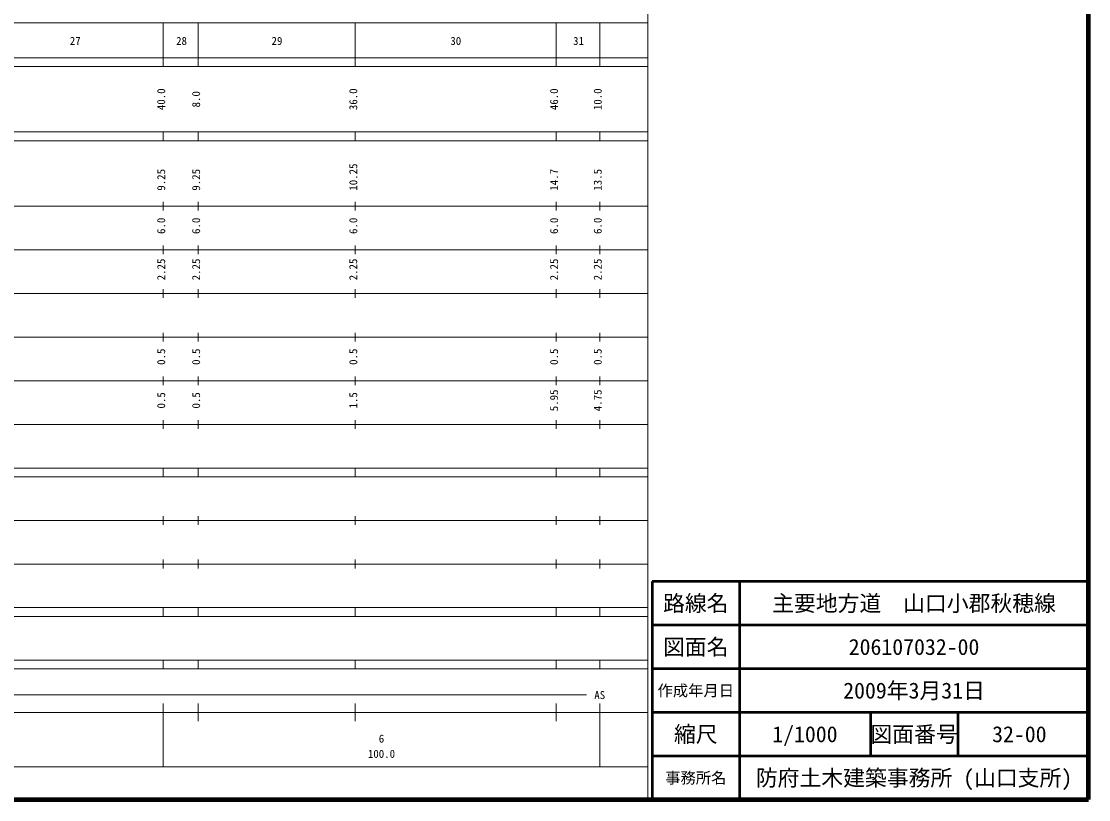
# Model space of a CAD drawing. Units: millimetres, scale not verified. Extents: x 40000 to 680000, y 20000 to 380000.
# Drawn here: x 435502 to 680000, y 20000 to 198357 of the extents above; entities that cross this region are included whole.
import ezdxf
from ezdxf.enums import TextEntityAlignment as Align

# ---------------------------------------------------------------- set-up
doc = ezdxf.new("R2010")
doc.units = ezdxf.units.MM
doc.header["$LTSCALE"] = 1000
for name, color, linetype, lineweight in [('M-TTL', 2, 'Continuous', 140), ('M-TTL-BAND', 7, 'Continuous', 13), ('M-TTL-FRAM', 2, 'Continuous', 50), ('M-TTL-LINE', 7, 'Continuous', 50)]:
    doc.layers.add(name, color=color, linetype=linetype, lineweight=lineweight)
doc.layers.add('M-TTL-TXT', color=7, linetype='Continuous')
doc.styles.add('ＭＳ ゴシック', font='')
doc.styles.get('ＭＳ ゴシック').set_extended_font_data('MS Gothic')

msp = doc.modelspace()

# ---------------------------------------------------------------- linework, layer by layer
at = {"layer": 'M-TTL'}
for p, q in [((680000, 20000), (680000, 380000)), ((40000, 20000), (680000, 20000))]:
    msp.add_line(p, q, dxfattribs=at)
at = {"layer": 'M-TTL-BAND'}
for p, q in [((579000, 20000), (579000, 370000)), ((68000, 198000), (579000, 198000)), ((468000, 188000), (468000, 198000)), ((476000, 188000), (476000, 198000)), ((512000, 188000), (512000, 198000)), ((558000, 188000), (558000, 198000)), ((568000, 188000), (568000, 198000)), ((40000, 190000), (579000, 190000)), ((40000, 188000), (579000, 188000)), ((40000, 173000), (579000, 173000)), ((468000, 171000), (468000, 173000)), ((476000, 171000), (476000, 173000)), ((512000, 171000), (512000, 173000)), ((558000, 171000), (558000, 173000)), ((568000, 171000), (568000, 173000)), ((40000, 171000), (579000, 171000)), ((468000, 155000), (468000, 157000)), ((476000, 155000), (476000, 157000)), ((512000, 155000), (512000, 157000)), ((558000, 155000), (558000, 157000)), ((568000, 155000), (568000, 157000)), ((40000, 156000), (579000, 156000)), ((468000, 145000), (468000, 147000)), ((476000, 145000), (476000, 147000)), ((512000, 145000), (512000, 147000)), ((558000, 145000), (558000, 147000)), ((568000, 145000), (568000, 147000)), ((46000, 146000), (579000, 146000)), ((468000, 135000), (468000, 137000)), ((476000, 135000), (476000, 137000)), ((512000, 135000), (512000, 137000)), ((558000, 135000), (558000, 137000)), ((568000, 135000), (568000, 137000)), ((52000, 136000), (579000, 136000)), ((46000, 126000), (579000, 126000)), ((468000, 125000), (468000, 127000)), ((476000, 125000), (476000, 127000)), ((512000, 125000), (512000, 127000)), ((558000, 125000), (558000, 127000)), ((568000, 125000), (568000, 127000)), ((52000, 116000), (579000, 116000)), ((468000, 115000), (468000, 117000)), ((476000, 115000), (476000, 117000)), ((512000, 115000), (512000, 117000)), ((558000, 115000), (558000, 117000)), ((568000, 115000), (568000, 117000)), ((46000, 106000), (579000, 106000)), ((468000, 105000), (468000, 107000)), ((476000, 105000), (476000, 107000)), ((512000, 105000), (512000, 107000)), ((558000, 105000), (558000, 107000)), ((568000, 105000), (568000, 107000)), ((40000, 96000), (579000, 96000)), ((468000, 94000), (468000, 96000)), ((476000, 94000), (476000, 96000)), ((512000, 94000), (512000, 96000)), ((558000, 94000), (558000, 96000)), ((568000, 94000), (568000, 96000)), ((40000, 94000), (579000, 94000)), ((49000, 84000), (579000, 84000)), ((468000, 83000), (468000, 85000)), ((476000, 83000), (476000, 85000)), ((512000, 83000), (512000, 85000)), ((558000, 83000), (558000, 85000)), ((568000, 83000), (568000, 85000)), ((40000, 74000), (579000, 74000)), ((468000, 73000), (468000, 75000)), ((476000, 73000), (476000, 75000)), ((512000, 73000), (512000, 75000)), ((558000, 73000), (558000, 75000)), ((568000, 73000), (568000, 75000)), ((40000, 64000), (579000, 64000)), ((468000, 62000), (468000, 64000)), ((476000, 62000), (476000, 64000)), ((512000, 62000), (512000, 64000)), ((558000, 62000), (558000, 64000)), ((568000, 62000), (568000, 64000)), ((40000, 62000), (579000, 62000)), ((40000, 52000), (579000, 52000)), ((468000, 50000), (468000, 52000)), ((476000, 50000), (476000, 52000)), ((512000, 50000), (512000, 52000)), ((558000, 50000), (558000, 52000)), ((568000, 50000), (568000, 52000)), ((40000, 50000), (579000, 50000)), ((71000, 44000), (565000, 44000)), ((468000, 27500), (468000, 42000)), ((476000, 38000), (476000, 42000)), ((512000, 38000), (512000, 42000)), ((558000, 38000), (558000, 42000)), ((568000, 27500), (568000, 42000)), ((40000, 40000), (579000, 40000)), ((68000, 27500), (579000, 27500))]:
    msp.add_line(p, q, dxfattribs=at)
at = {"layer": 'M-TTL-FRAM'}
for p, q in [((680000, 70000), (580000, 70000)), ((580000, 70000), (580000, 20000))]:
    msp.add_line(p, q, dxfattribs=at)
at = {"layer": 'M-TTL-LINE'}
for p, q in [((600000, 70000), (600000, 20000)), ((680000, 60000), (580000, 60000)), ((680000, 50000), (580000, 50000)), ((680000, 40000), (580000, 40000)), ((630000, 40000), (630000, 30000)), ((650000, 40000), (650000, 30000)), ((680000, 30000), (580000, 30000))]:
    msp.add_line(p, q, dxfattribs=at)

# ---------------------------------------------------------------- texts
at = {"layer": 'M-TTL-BAND', "style": 'ＭＳ ゴシック'}
for s, p in [('27', (447849, 192405)), ('28', (472196, 192405)), ('29', (494062, 192405)), ('30', (535023, 192405)), ('31', (563141, 192405)), ('AS', (568000, 42500)), ('6', (518000, 32523)), ('100.0', (518000, 29033))]:
    msp.add_text(s, height=1833, dxfattribs=at).set_placement(p, align=Align.BOTTOM_CENTER)
for s, p in [('40.0', (469000, 180500)), ('8.0', (477000, 180500)), ('36.0', (513000, 180500)), ('46.0', (559000, 180500)), ('10.0', (569000, 180500)), ('9.25', (469000, 162043)), ('9.25', (477000, 162043)), ('10.25', (513000, 162668)), ('14.7', (559000, 162043)), ('13.5', (569000, 162043)), ('6.0', (469000, 151500)), ('6.0', (477000, 151500)), ('6.0', (513000, 151500)), ('6.0', (559000, 151500)), ('6.0', (569000, 151500)), ('2.25', (469000, 141500)), ('2.25', (477000, 141500)), ('2.25', (513000, 141500)), ('2.25', (559000, 141500)), ('2.25', (569000, 141500)), ('0.5', (469000, 121500)), ('0.5', (477000, 121500)), ('0.5', (513000, 121500)), ('0.5', (559000, 121500)), ('0.5', (569000, 121500)), ('0.5', (469000, 111500)), ('0.5', (477000, 111500)), ('1.5', (513000, 111500)), ('5.95', (559000, 111500)), ('4.75', (569000, 111500))]:
    msp.add_text(s, height=1833, rotation=90, dxfattribs=at).set_placement(p, align=Align.BOTTOM_CENTER)
at = {"layer": 'M-TTL-TXT', "style": 'ＭＳ ゴシック'}
for s, height, p in [('路線名', 3666, (590000, 65000)), ('路線名', 3666, (590000, 65000)), ('主要地方道\u3000山口小郡秋穂線', 3666, (640000, 65000)), ('図面名', 3666, (590000, 55000)), ('図面名', 3666, (590000, 55000)), ('206107032-00', 3666, (640000, 55000)), ('作成年月日', 2566, (590000, 45000)), ('作成年月日', 2566, (590000, 45000)), ('2009年3月31日', 3666, (640000, 45000)), ('縮尺', 3666, (590000, 35000)), ('縮尺', 3666, (590000, 35000)), ('1/1000', 3666, (615000, 35000)), ('図面番号', 3666, (640000, 35000)), ('図面番号', 3666, (640000, 35000)), ('32-00', 3666, (664125, 35000)), ('防府土木建築事務所 (山口支所)', 3666, (640000, 25000)), ('事務所名', 2566, (590000, 25000)), ('事務所名', 2566, (590000, 25000))]:
    msp.add_text(s, height=height, dxfattribs=at).set_placement(p, align=Align.MIDDLE_CENTER)

doc.saveas('drawing.dxf')
